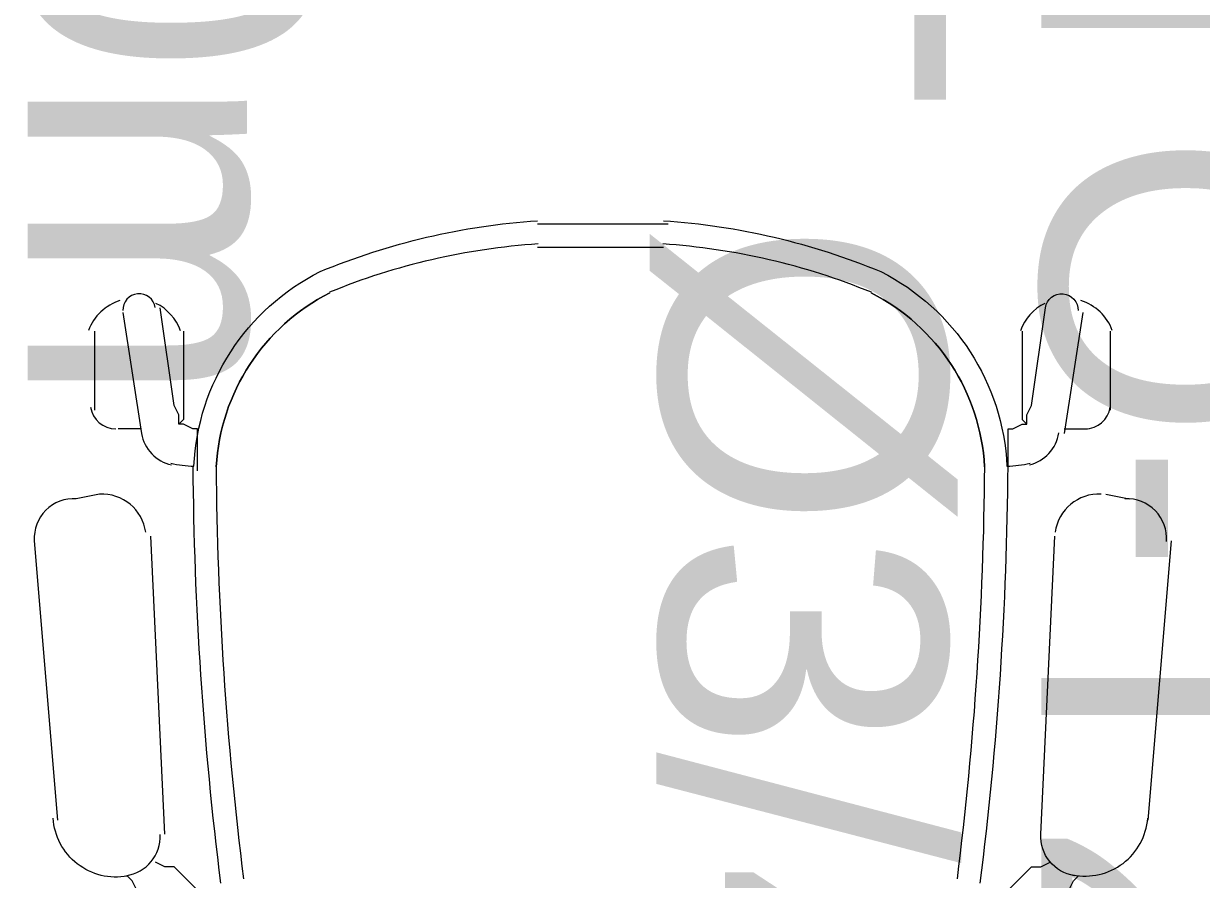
# Model space of a CAD drawing. Header units: metres. Extents: x 81 to 650, y -25 to 177.
# Drawn here: x 175.323 to 175.942, y 37.154 to 37.603 of the extents above; entities that cross this region are included whole.
import ezdxf

# ---------------------------------------------------------------- set-up
doc = ezdxf.new("R2010")
doc.units = ezdxf.units.M
doc.layers.add('AMOBLAMIENTO', color=253, linetype='Continuous')
doc.layers.add('TEXTOS DE MEDIDAS', color=7, linetype='Continuous')
doc.layers.add('PDF2_Geometría', color=7, linetype='Continuous', true_color=0x525252)
doc.layers.add('TEXTOS', color=250, linetype='Continuous', lineweight=20)
doc.styles.get("Standard").update_dxf_attribs({"font": 'arial.ttf'})

# ---------------------------------------------------------------- blocks, each defined once
blk = doc.blocks.new('Silla 1')
at = {"layer": 'PDF2_Geometría', "color": 8, "linetype": 'Continuous', "lineweight": 9}
for points in [[(-646.03555, -3780.40212, 0.058358), (-646.02342, -3780.40368, -0.2704), (-645.95722, -3780.30157, -0.08177), (-645.84316, -3780.27482)], [(-645.77694, -3780.27482, -0.08177), (-645.66289, -3780.30157, -0.2704), (-645.59669, -3780.40368, 0.058358), (-645.58456, -3780.40212)], [(-645.59606, -3780.40613), (-645.59606, -3780.3939), (-645.59606, -3780.38412), (-645.59362, -3780.38412), (-645.58873, -3780.38167), (-645.58628, -3780.38167), (-645.58628, -3780.37678), (-645.58384, -3780.37189), (-645.5765, -3780.32053, -0.939546), (-645.55938, -3780.32203)], [(-646.06073, -3780.32298), (-646.05095, -3780.38656, 0.299609), (-646.03519, -3780.40307)], [(-646.04872, -3780.43837, 0.387478), (-646.07296, -3780.41836), (-646.08518, -3780.4208, 0.452074), (-646.10719, -3780.44281), (-646.09497, -3780.58955)], [(-645.56117, -3780.61868, -0.386597), (-645.57894, -3780.59689), (-645.57161, -3780.44037)], [(-646.04116, -3780.64091), (-646.0485, -3780.63112), (-646.05339, -3780.62623), (-646.05584, -3780.62134), (-646.05828, -3780.6189, -0.44919), (-646.09731, -3780.58845)]]:
    blk.add_lwpolyline(points, format="xyb", dxfattribs=at)
for points in [[(-645.84307, -3780.27651), (-645.80883, -3780.27651), (-645.77459, -3780.27651)], [(-645.84307, -3780.28874), (-645.80883, -3780.28874), (-645.77704, -3780.28874)], [(-646.0216, -3780.40613), (-646.0216, -3780.3939), (-646.0216, -3780.38412), (-646.02404, -3780.38412), (-646.02894, -3780.38167), (-646.03138, -3780.38167), (-646.03138, -3780.37678), (-646.03383, -3780.37189), (-646.04116, -3780.32053)], [(-645.55693, -3780.32298), (-645.56672, -3780.38656)], [(-646.0754, -3780.37434), (-646.0754, -3780.33276)], [(-646.02894, -3780.33276), (-646.02894, -3780.37678), (-646.02894, -3780.37923), (-646.03138, -3780.38167)], [(-645.58873, -3780.33276), (-645.58873, -3780.37678), (-645.58873, -3780.37923), (-645.58628, -3780.38167)], [(-645.54226, -3780.37434), (-645.54226, -3780.33276)], [(-646.05095, -3780.38412), (-646.06317, -3780.38412)], [(-645.56672, -3780.38412), (-645.55449, -3780.38412)], [(-645.54471, -3780.41836), (-645.53248, -3780.4208)], [(-646.03872, -3780.59689), (-646.04605, -3780.44037)], [(-645.51047, -3780.44281), (-645.5227, -3780.58955)], [(-646.01426, -3780.6458), (-646.01426, -3780.64335), (-646.01426, -3780.63846), (-646.01426, -3780.63602), (-646.01426, -3780.63112), (-646.01915, -3780.62868), (-646.02649, -3780.62134), (-646.03138, -3780.61645), (-646.03383, -3780.614), (-646.03872, -3780.614), (-646.04361, -3780.61156)], [(-645.6034, -3780.6458), (-645.6034, -3780.64335), (-645.6034, -3780.63846), (-645.6034, -3780.63602), (-645.6034, -3780.63112), (-645.59851, -3780.62868), (-645.59117, -3780.62134), (-645.58628, -3780.61645), (-645.58384, -3780.614), (-645.57894, -3780.614), (-645.57405, -3780.61156)], [(-645.5765, -3780.64091), (-645.56916, -3780.63112), (-645.56427, -3780.62623), (-645.56183, -3780.62134), (-645.55938, -3780.6189)]]:
    blk.add_lwpolyline(points, dxfattribs=at)
for points in [[(-645.95213, -3780.3127, 0.268472), (-646.01166, -3780.40402, -0.268472)], [(-645.60845, -3780.40402, 0.268472), (-645.66798, -3780.3127, -0.268472)]]:
    blk.add_lwpolyline(points, format="xyb", close=True, dxfattribs=at)
for centre, radius, start, end in [((-645.81984, -3780.63479), 0.3485, 93.76829, 112.33524), ((-645.80027, -3780.63479), 0.3485, 67.66476, 86.23171), ((-646.05217, -3780.32176), 0.00856, 8.97029, 181.8291), ((-646.05461, -3780.34132), 0.02568, 107.24309, 159.83462), ((-646.05461, -3780.34132), 0.02568, 19.83022, 64.00643), ((-645.56549, -3780.34132), 0.02568, 115.99357, 160.16978), ((-645.56549, -3780.34132), 0.02568, 20.16538, 72.75691), ((-646.0644, -3780.37067), 0.01345, 189.09667, 269.99999), ((-645.55571, -3780.37067), 0.01345, 270.00001, 350.90333), ((-645.58995, -3780.3829), 0.02079, 284.00752, 350.72217), ((-644.16906, -3780.39023), 1.85498, 180.41199, 187.19606), ((-644.16907, -3780.39023), 1.84275, 180.42297, 187.17412), ((-647.45104, -3780.39023), 1.84275, 352.82588, 359.57703), ((-647.45105, -3780.39023), 1.85498, 352.80394, 359.58801), ((-645.54837, -3780.44159), 0.02323, 87.31929, 172.04039), ((-645.5337, -3780.44159), 0.02079, 355.58884, 92.89487), ((-645.55571, -3780.58588), 0.03302, 258.77191, 355.52856), ((-646.06195, -3780.59811), 0.02079, 278.34405, 2.88946)]:
    blk.add_arc(centre, radius, start, end, dxfattribs=at)

msp = doc.modelspace()

# ---------------------------------------------------------------- block references
at = {"layer": 'AMOBLAMIENTO', "color": 1, "linetype": 'Continuous'}
msp.add_blockref('Silla 1', (821.43632, 3817.77478), dxfattribs=at)

# ---------------------------------------------------------------- texts
at = {"layer": 'TEXTOS', "insert": (176.00773, 38.00087), "char_height": 0.15, "width": 1.3612087, "attachment_point": 1, "rotation": 270}
msp.add_mtext('\\A1;\\pxsm0.8;1 CTO-T201\\PEMT Ø3/4"       ', dxfattribs=at)
at = {"layer": 'TEXTOS DE MEDIDAS', "insert": (175.47561, 37.98473), "char_height": 0.15, "width": 0.447839, "attachment_point": 1, "rotation": 270}
msp.add_mtext('\\A1;1.70m', dxfattribs=at)

doc.saveas('drawing.dxf')
